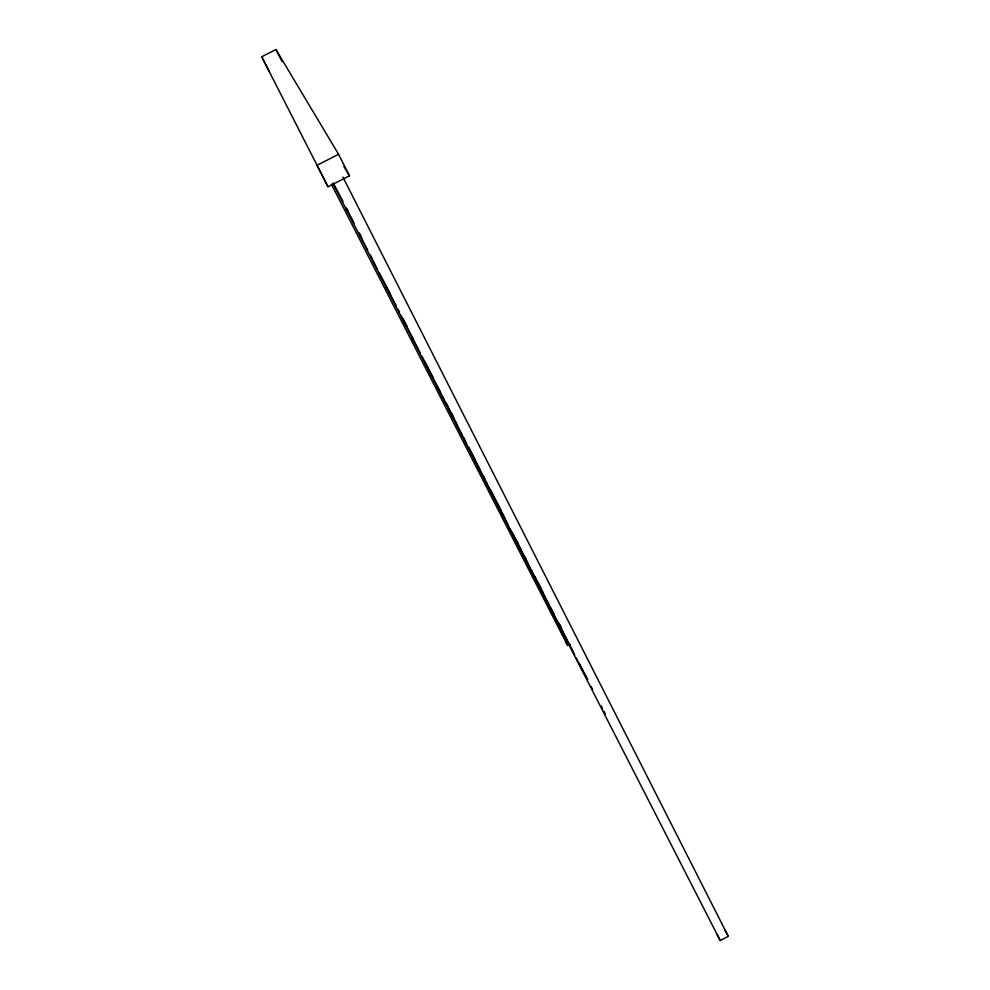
<?xml version="1.0" encoding="UTF-8"?>
<svg xmlns="http://www.w3.org/2000/svg" width="990" height="990" viewBox="0 0 990 990"><rect width="100%" height="100%" fill="white"/><g stroke="black" fill="none" stroke-linecap="round" stroke-linejoin="round"><path stroke-width="1.49" d="M565.983 642.349L567.604 645.48L569.968 644.255M717.168 934.647L720.2 940.5L728.293 936.33L342.911 177.074M338.568 154.279L317.01 165.318L328.024 186.776L349.445 175.824L338.568 154.279L275.938 49.5L261.707 56.777L328.024 186.776M343.938 166.518L349.445 175.824M333.296 183.125L343.01 201.539M346.624 208.346L348.059 211.068M345.819 207.714L353.009 221.29M359.469 233.504L360.904 236.214M354.012 223.307L346.401 208.84M359.036 232.799L361.907 238.219M367.711 250.136L359.556 234.581L361.263 237.909M370.334 254.975L372.735 259.64M377.623 269.75L373.069 261.014L374.74 264.281M379.071 272.485L386.682 286.828M386.991 287.533L390.592 294.364M725.225 930.489L728.293 936.33M386.36 287.001L394.466 302.495M394.985 303.385L396.421 306.12M398.054 309.313L399.477 312.036M402.881 318.409L407.373 327.034M400.876 315.315L413.263 338.976M420.206 352.811L412.31 337.751L413.907 340.869M421.789 355.905L423.225 358.64M423.807 359.655L431.108 373.663M431.702 374.715L433.137 377.45M440.129 391.52L424.982 362.526L426.542 365.595M446.564 403.796L447.987 406.531M451.564 413.35L452.999 416.085M441.008 393.723L437.444 386.917L444.003 399.514M442.443 396.458L446.007 403.276M447.43 405.999L453.853 418.263M445.438 402.249L451.886 414.575M453.321 417.31L456.897 424.153M461.86 434.14L449.72 410.912L451.242 413.894M463.357 437.06L464.78 439.795M468.295 446.428L474.755 458.877M461.798 434.548L466.859 444.3M468.233 446.849L479.692 468.852M483.244 475.67L484.679 478.393M486.622 482.637L473.703 457.825L475.175 460.709M490.1 489.233L499.505 507.301M500.086 508.365L501.509 511.088M486.139 482.105L500.433 509.565M501.868 512.275L505.445 519.131M516.842 541.023L518.314 543.807M508.402 525.306L496.955 503.304L498.391 506.113M511.929 532.014L521.26 549.982M524.836 556.838L526.259 559.585M508.328 525.542L528.239 563.805M534.637 576.106L536.147 578.94M537.483 581.563L541.047 588.394M530.17 567.926L519.527 547.445L520.913 550.155M531.655 570.735L533.078 573.47M533.721 574.757L543.064 592.651M559.474 624.17L560.897 626.905M548.992 604.482L530.566 569.027L531.927 571.7M550.514 607.365L551.937 610.112M552.544 611.313L553.967 614.048M558.224 622.24L561.775 629.071M572.678 650.777L541.431 590.288L542.78 592.923M579.249 663.374L583.531 671.616M584.063 672.68L587.615 679.524M574.707 655.021L562.704 631.88L564.015 634.441M576.217 657.892L577.64 660.627M578.259 661.877L587.59 679.784M591.092 686.553L592.577 689.362M601.066 705.759L602.489 708.494M603.912 711.241L605.373 714M261.707 56.777L269.231 71.453M386.904 288.078L388.006 290.231M332.974 183.373L720.2 940.5M331.403 184.227L567.604 645.48M275.938 49.5L282.051 61.529"/></g></svg>
